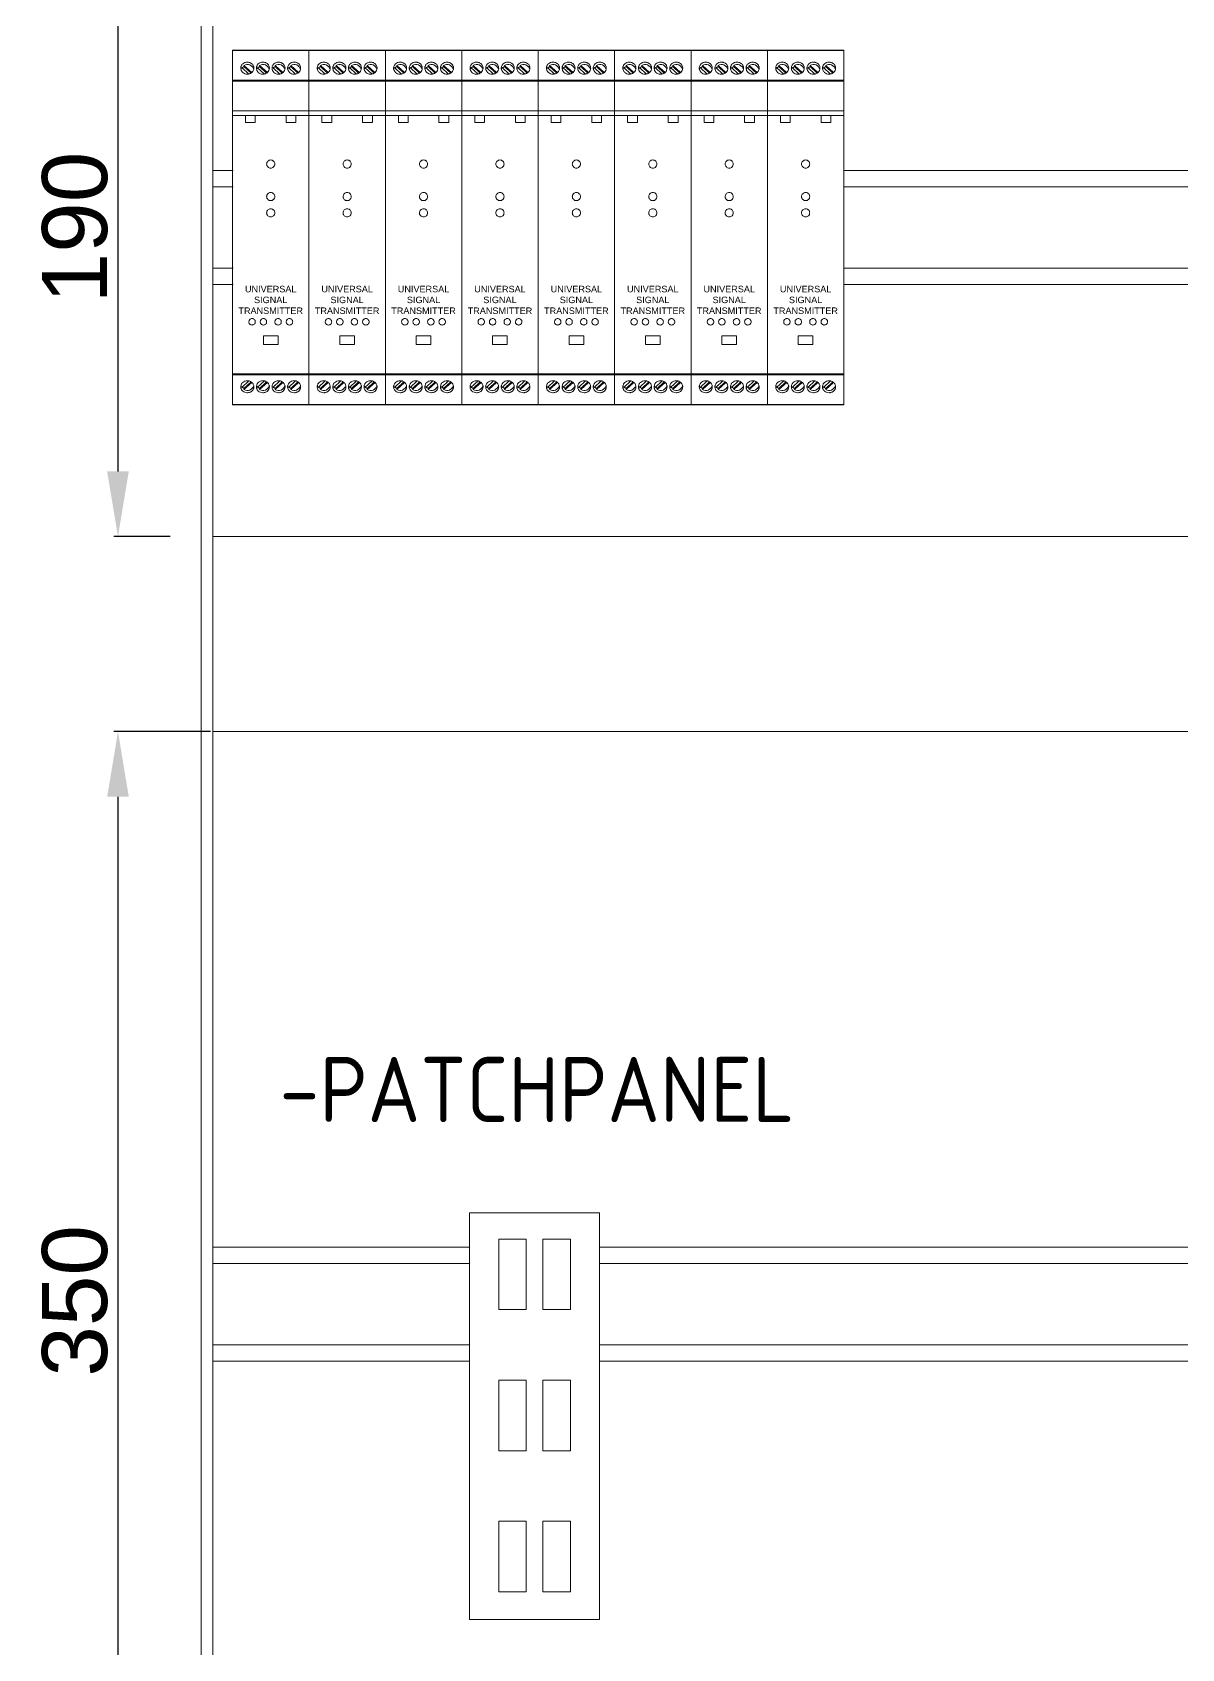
# Model space of a CAD drawing. Header units: millimetres. Extents: x 4134 to 7422, y 1400 to 3585.
# Drawn here: x 5031 to 5384.4, y 1803.8 to 2300.8 of the extents above; entities that cross this region are included whole.
import ezdxf
from ezdxf.enums import TextEntityAlignment as Align

# ---------------------------------------------------------------- set-up
doc = ezdxf.new("R2010")
doc.units = ezdxf.units.MM
doc.layers.add('000-PI-Oprema', color=30, linetype='Continuous', lineweight=5)
for name, color, linetype in [('000-PI-ORMAR', 2, 'Continuous'), ('000-PI_TEXT', 7, 'Continuous'), ('002-PI-Kabelska kanalica', 150, 'Continuous')]:
    doc.layers.add(name, color=color, linetype=linetype)
doc.styles.add('PI0', font='isocpeur.ttf', dxfattribs={"width": 0.9})
doc.styles.get("Standard").update_dxf_attribs({"font": 'arial.ttf'})
doc.dimstyles.new('ISO-25-lb', dxfattribs={"dimtxt": 8, "dimasz": 8, "dimexe": 1.25, "dimexo": 0.625, "dimtad": 1, "dimtxsty": 'Standard', "dimcen": 5, "dimadec": 0, "dimazin": 0, "dimtfac": 1, "dimtmove": 0, "dimatfit": 3, "dimfxl": 1, "dimarcsym": 0})

# ---------------------------------------------------------------- blocks, each defined once
blk = doc.blocks.new('2000x800_montazna ploca')
at = {"layer": '000-PI-ORMAR', "color": 0, "linetype": 'ByBlock', "lineweight": 0}
blk.add_line((-4333.67, 1646.19), (-4333.67, -243.81), dxfattribs=at)
blk = doc.blocks.new('*U534')
at = {"layer": '002-PI-Kabelska kanalica', "color": 0, "linetype": 'ByBlock', "lineweight": 0}
blk.add_line((80, -100), (80, 1670), dxfattribs=at)
blk = doc.blocks.new('*U527')
at = {"layer": '002-PI-Kabelska kanalica', "color": 0, "linetype": 'ByBlock', "lineweight": 0}
for p, q in [((-20, 592), (40, 592)), ((-20, -100), (-20, 592)), ((40, -100), (40, 592)), ((-20, -100), (40, -100))]:
    blk.add_line(p, q, dxfattribs=at)
blk = doc.blocks.new('*D666')
at = {"layer": '000-PI_TEXT', "color": 0, "linetype": 'ByBlock', "lineweight": -2, "ltscale": 0.25, "transparency": 16777216}
for p, q in [((5085.82, 2085.78), (5056.07, 2085.78)), ((5057.32, 2065.78), (5057.32, 1755.78)), ((5073.32, 1735.78), (5056.07, 1735.78))]:
    blk.add_line(p, q, dxfattribs=at)
at = {"layer": '000-PI_TEXT', "color": 0, "linetype": 'ByBlock', "ltscale": 0.25, "transparency": 16777216}
for points in [[(5053.99, 2065.78), (5060.65, 2065.78), (5057.32, 2085.78)], [(5053.99, 1755.78), (5060.65, 1755.78), (5057.32, 1735.78)]]:
    blk.add_solid(points, dxfattribs=at)
at = {"layer": 'Defpoints', "color": 0, "linetype": 'ByBlock', "ltscale": 0.25, "transparency": 16777216}
for p in [(5086.45, 2085.78), (5057.32, 1735.78), (5073.95, 1735.78)]:
    blk.add_point(p, dxfattribs=at)
at = {"layer": '000-PI_TEXT', "color": 0, "linetype": 'ByBlock', "lineweight": 0, "ltscale": 0.25, "transparency": 16777216, "insert": (5044.1, 1910.78), "char_height": 20, "attachment_point": 5, "rotation": 90}
blk.add_mtext('350', dxfattribs=at)
blk = doc.blocks.new('*D667')
at = {"layer": '000-PI_TEXT', "color": 0, "linetype": 'ByBlock', "lineweight": -2, "ltscale": 0.25, "transparency": 16777216}
for p, q in [((5085.82, 2335.78), (5056.07, 2335.78)), ((5057.32, 2315.78), (5057.32, 2165.78)), ((5073.32, 2145.78), (5056.07, 2145.78))]:
    blk.add_line(p, q, dxfattribs=at)
at = {"layer": '000-PI_TEXT', "color": 0, "linetype": 'ByBlock', "ltscale": 0.25, "transparency": 16777216}
for points in [[(5053.99, 2315.78), (5060.65, 2315.78), (5057.32, 2335.78)], [(5053.99, 2165.78), (5060.65, 2165.78), (5057.32, 2145.78)]]:
    blk.add_solid(points, dxfattribs=at)
at = {"layer": 'Defpoints', "color": 0, "linetype": 'ByBlock', "ltscale": 0.25, "transparency": 16777216}
for p in [(5086.45, 2335.78), (5057.32, 2145.78), (5073.95, 2145.78)]:
    blk.add_point(p, dxfattribs=at)
at = {"layer": '000-PI_TEXT', "color": 0, "linetype": 'ByBlock', "lineweight": 0, "ltscale": 0.25, "transparency": 16777216, "insert": (5044.11, 2240.78), "char_height": 20, "attachment_point": 5, "rotation": 90}
blk.add_mtext('190', dxfattribs=at)
blk = doc.blocks.new('patchpanel santa')
at = {"layer": '000-PI-Oprema', "color": 0, "linetype": 'ByBlock', "lineweight": 0}
for p, q in [((-50.49, -101), (-50.49, 24)), ((-50.49, 24), (-10.49, 24)), ((-50.49, 24), (-10.49, 24)), ((-50.49, -101), (-50.49, 24)), ((-10.49, 24), (-10.49, -101)), ((-10.49, 24), (-10.49, -101)), ((-32.03, -101), (-50.49, -101)), ((-10.49, -101), (-50.49, -101)), ((-10.49, -101), (-32.03, -101))]:
    blk.add_line(p, q, dxfattribs=at)
at = {"layer": '000-PI-Oprema', "color": 0, "linetype": 'ByBlock', "lineweight": 0, "ltscale": 0.25}
for p, q in [((-41.47, 15.92), (-33.06, 15.92)), ((-41.47, -5.77), (-41.47, 15.92)), ((-33.06, 15.92), (-33.06, -5.77)), ((-27.92, 15.92), (-19.5, 15.92)), ((-27.92, -5.77), (-27.92, 15.92)), ((-19.5, 15.92), (-19.5, -5.77)), ((-33.06, -5.77), (-41.47, -5.77)), ((-19.5, -5.77), (-27.92, -5.77)), ((-41.47, -27.46), (-33.06, -27.46)), ((-41.47, -49.15), (-41.47, -27.46)), ((-33.06, -27.46), (-33.06, -49.15)), ((-27.92, -27.46), (-19.5, -27.46)), ((-27.92, -49.15), (-27.92, -27.46)), ((-19.5, -27.46), (-19.5, -49.15)), ((-33.06, -49.15), (-41.47, -49.15)), ((-19.5, -49.15), (-27.92, -49.15)), ((-41.47, -92.53), (-41.47, -70.84)), ((-41.47, -70.84), (-33.06, -70.84)), ((-33.06, -70.84), (-33.06, -92.53)), ((-27.92, -92.53), (-27.92, -70.84)), ((-27.92, -70.84), (-19.5, -70.84)), ((-19.5, -70.84), (-19.5, -92.53)), ((-33.06, -92.53), (-41.47, -92.53)), ((-19.5, -92.53), (-27.92, -92.53))]:
    blk.add_line(p, q, dxfattribs=at)
blk = doc.blocks.new('PR 4104')
at = {"layer": '000-PI-Oprema', "color": 0, "linetype": 'ByBlock', "lineweight": 0}
for p, q in [((23.5, 0), (0, 0)), ((0, -0.1), (0, 0)), ((23.5, 0), (23.5, -0.1)), ((0, -9.2), (0, -0.1)), ((0, -0.1), (23.5, -0.1)), ((3.53, -5.03), (3.53, -4.65)), ((5.91, -6.85), (3.53, -4.65)), ((8.33, -5.03), (8.33, -4.65)), ((10.71, -6.85), (8.33, -4.65)), ((13.13, -5.03), (13.13, -4.65)), ((15.51, -6.85), (13.13, -4.65)), ((17.93, -5.03), (17.93, -4.65)), ((20.31, -6.85), (17.93, -4.65)), ((23.5, -0.1), (23.5, -9.2)), ((23.5, -9.2), (0, -9.2)), ((0, -9.5), (0, -9.2)), ((23.5, -9.5), (0, -9.5)), ((0, -9.5), (0, -18.61)), ((2.83, -5.31), (5, -7.32)), ((5.69, -7.03), (3.53, -5.03)), ((7.63, -5.31), (9.8, -7.32)), ((10.49, -7.03), (8.33, -5.03)), ((12.43, -5.31), (14.6, -7.32)), ((15.29, -7.03), (13.13, -5.03)), ((17.23, -5.31), (19.4, -7.32)), ((20.09, -7.03), (17.93, -5.03)), ((23.5, -9.5), (23.5, -9.2)), ((23.5, -9.5), (23.5, -18.61)), ((0, -18.61), (23.5, -18.61)), ((0, -20.07), (0, -18.61)), ((23.5, -18.61), (23.5, -20.07)), ((0, -20.07), (0, -99.5)), ((0, -20.07), (4, -20.07)), ((4, -20.07), (4, -22.27)), ((4, -20.07), (7, -20.07)), ((4, -22.27), (7, -22.27)), ((7, -22.27), (7, -20.07)), ((7, -20.07), (16.5, -20.07)), ((16.5, -20.07), (16.5, -22.27)), ((16.5, -20.07), (19.5, -20.07)), ((16.5, -22.27), (19.5, -22.27)), ((19.5, -22.27), (19.5, -20.07)), ((19.5, -20.07), (23.5, -20.07)), ((23.5, -20.07), (23.5, -99.5)), ((14, -87.8), (9.5, -87.8)), ((9.5, -87.8), (9.5, -90.5)), ((14, -90.5), (14, -87.8)), ((9.5, -90.5), (14, -90.5)), ((23.5, -99.5), (0, -99.5)), ((0, -99.5), (0, -99.8)), ((0, -99.8), (0, -108.9)), ((0, -99.8), (23.5, -99.8)), ((2.83, -103.69), (5, -101.68)), ((5.69, -101.98), (3.53, -103.97)), ((5.92, -102.14), (3.53, -104.35)), ((3.53, -103.97), (3.53, -104.35)), ((7.63, -103.69), (9.8, -101.68)), ((10.49, -101.98), (8.33, -103.97)), ((10.72, -102.14), (8.33, -104.35)), ((8.33, -103.97), (8.33, -104.35)), ((12.43, -103.69), (14.6, -101.68)), ((15.29, -101.98), (13.13, -103.97)), ((15.52, -102.14), (13.13, -104.35)), ((13.13, -103.97), (13.13, -104.35)), ((17.23, -103.69), (19.4, -101.68)), ((20.09, -101.98), (17.93, -103.97)), ((20.32, -102.14), (17.93, -104.35)), ((17.93, -103.97), (17.93, -104.35)), ((23.5, -99.5), (23.5, -99.8)), ((23.5, -108.9), (23.5, -99.8)), ((0, -108.9), (23.5, -108.9)), ((0, -108.9), (0, -109)), ((0, -109), (23.5, -109)), ((23.5, -109), (23.5, -108.9))]:
    blk.add_line(p, q, dxfattribs=at)
at = {"layer": '000-PI-Oprema', "color": 0, "linetype": 'ByBlock', "lineweight": 0, "flags": 128}
for points in [[(2.83, -5.31), (2.64, -5.71), (2.59, -5.86)], [(7.63, -5.31), (7.44, -5.71), (7.39, -5.86)], [(12.43, -5.31), (12.24, -5.71), (12.19, -5.86)], [(17.23, -5.31), (17.04, -5.71), (16.99, -5.86)], [(2.83, -103.69), (2.64, -103.29), (2.59, -103.14)], [(7.63, -103.69), (7.44, -103.29), (7.39, -103.14)], [(12.43, -103.69), (12.24, -103.29), (12.19, -103.14)], [(17.23, -103.69), (17.04, -103.29), (16.99, -103.14)]]:
    blk.add_lwpolyline(points, dxfattribs=at)
at = {"layer": '000-PI-Oprema', "color": 0, "linetype": 'ByBlock', "lineweight": 0}
for centre, radius, start, end in [((4.55, -6.4), 2.02, 13.4001, 120.2275), ((9.35, -6.4), 2.02, 13.4001, 120.2275), ((14.15, -6.4), 2.02, 13.4001, 120.2275), ((18.95, -6.4), 2.02, 13.4001, 120.2275), ((4.47, -6.75), 1.96, 118.5259, 138.894), ((9.27, -6.75), 1.96, 118.5259, 138.894), ((14.07, -6.75), 1.96, 118.5259, 138.894), ((18.87, -6.75), 1.96, 118.5259, 138.894), ((4.47, -102.25), 1.96, 221.106, 241.4741), ((4.55, -102.59), 2.03, 240.1007, 344.4996), ((9.27, -102.25), 1.96, 221.106, 241.4741), ((9.35, -102.59), 2.03, 240.1007, 344.4996), ((14.07, -102.25), 1.96, 221.106, 241.4741), ((14.15, -102.59), 2.03, 240.1007, 344.4996), ((18.87, -102.25), 1.96, 221.106, 241.4741), ((18.95, -102.59), 2.03, 240.1007, 344.4996)]:
    blk.add_arc(centre, radius, start, end, dxfattribs=at)
for points, knots in [([(4.55, -7.4), (4.68, -7.4), (4.81, -7.38), (5.07, -7.33), (5.2, -7.3), (5.44, -7.2), (5.55, -7.14), (5.77, -7), (5.87, -6.92), (6.15, -6.66), (6.3, -6.44), (6.5, -5.99), (6.55, -5.74), (6.55, -5.38), (6.54, -5.26), (6.49, -5.02), (6.45, -4.91), (6.35, -4.69), (6.29, -4.58), (6.14, -4.38), (6.06, -4.29), (5.87, -4.13), (5.77, -4.05), (5.55, -3.92), (5.44, -3.87), (5.2, -3.78), (5.07, -3.74), (4.81, -3.7), (4.68, -3.69), (4.29, -3.69), (4.03, -3.73), (3.54, -3.91), (3.32, -4.04), (3.04, -4.29), (2.96, -4.38), (2.82, -4.58), (2.75, -4.68), (2.65, -4.9), (2.61, -5.02), (2.56, -5.26), (2.55, -5.38), (2.55, -5.62), (2.56, -5.74), (2.61, -5.98), (2.65, -6.1), (2.75, -6.33), (2.81, -6.44), (2.96, -6.64), (3.04, -6.74), (3.32, -7.01), (3.54, -7.15), (4.02, -7.34), (4.29, -7.4), (4.55, -7.4)], [0, 0, 0, 0, 0.03125, 0.03125, 0.0625, 0.0625, 0.09375, 0.09375, 0.125, 0.125, 0.1875, 0.1875, 0.25, 0.25, 0.28125, 0.28125, 0.3125, 0.3125, 0.34375, 0.34375, 0.375, 0.375, 0.40625, 0.40625, 0.4375, 0.4375, 0.46875, 0.46875, 0.5, 0.5, 0.5625, 0.5625, 0.625, 0.625, 0.65625, 0.65625, 0.6875, 0.6875, 0.71875, 0.71875, 0.75, 0.75, 0.78125, 0.78125, 0.8125, 0.8125, 0.84375, 0.84375, 0.875, 0.875, 0.9375, 0.9375, 1, 1, 1, 1]), ([(9.35, -7.4), (9.48, -7.4), (9.61, -7.38), (9.87, -7.33), (10, -7.3), (10.24, -7.2), (10.35, -7.14), (10.57, -7), (10.67, -6.92), (10.95, -6.66), (11.1, -6.44), (11.3, -5.99), (11.35, -5.74), (11.35, -5.38), (11.34, -5.26), (11.29, -5.02), (11.25, -4.91), (11.15, -4.69), (11.09, -4.58), (10.94, -4.38), (10.86, -4.29), (10.67, -4.13), (10.57, -4.05), (10.35, -3.92), (10.24, -3.87), (10, -3.78), (9.87, -3.74), (9.61, -3.7), (9.48, -3.69), (9.09, -3.69), (8.83, -3.73), (8.34, -3.91), (8.12, -4.04), (7.84, -4.29), (7.76, -4.38), (7.62, -4.58), (7.55, -4.68), (7.45, -4.9), (7.41, -5.02), (7.36, -5.26), (7.35, -5.38), (7.35, -5.62), (7.36, -5.74), (7.41, -5.98), (7.45, -6.1), (7.55, -6.33), (7.61, -6.44), (7.76, -6.64), (7.84, -6.74), (8.12, -7.01), (8.34, -7.15), (8.82, -7.34), (9.09, -7.4), (9.35, -7.4)], [0, 0, 0, 0, 0.03125, 0.03125, 0.0625, 0.0625, 0.09375, 0.09375, 0.125, 0.125, 0.1875, 0.1875, 0.25, 0.25, 0.28125, 0.28125, 0.3125, 0.3125, 0.34375, 0.34375, 0.375, 0.375, 0.40625, 0.40625, 0.4375, 0.4375, 0.46875, 0.46875, 0.5, 0.5, 0.5625, 0.5625, 0.625, 0.625, 0.65625, 0.65625, 0.6875, 0.6875, 0.71875, 0.71875, 0.75, 0.75, 0.78125, 0.78125, 0.8125, 0.8125, 0.84375, 0.84375, 0.875, 0.875, 0.9375, 0.9375, 1, 1, 1, 1]), ([(14.15, -7.4), (14.28, -7.4), (14.41, -7.38), (14.67, -7.33), (14.8, -7.3), (15.04, -7.2), (15.15, -7.14), (15.37, -7), (15.47, -6.92), (15.75, -6.66), (15.9, -6.44), (16.1, -5.99), (16.15, -5.74), (16.15, -5.38), (16.14, -5.26), (16.09, -5.02), (16.05, -4.91), (15.95, -4.69), (15.89, -4.58), (15.74, -4.38), (15.66, -4.29), (15.47, -4.13), (15.37, -4.05), (15.15, -3.92), (15.04, -3.87), (14.8, -3.78), (14.67, -3.74), (14.41, -3.7), (14.28, -3.69), (13.89, -3.69), (13.63, -3.73), (13.14, -3.91), (12.92, -4.04), (12.64, -4.29), (12.56, -4.38), (12.42, -4.58), (12.35, -4.68), (12.25, -4.9), (12.21, -5.02), (12.16, -5.26), (12.15, -5.38), (12.15, -5.62), (12.16, -5.74), (12.21, -5.98), (12.25, -6.1), (12.35, -6.33), (12.41, -6.44), (12.56, -6.64), (12.64, -6.74), (12.92, -7.01), (13.14, -7.15), (13.62, -7.34), (13.89, -7.4), (14.15, -7.4)], [0, 0, 0, 0, 0.03125, 0.03125, 0.0625, 0.0625, 0.09375, 0.09375, 0.125, 0.125, 0.1875, 0.1875, 0.25, 0.25, 0.28125, 0.28125, 0.3125, 0.3125, 0.34375, 0.34375, 0.375, 0.375, 0.40625, 0.40625, 0.4375, 0.4375, 0.46875, 0.46875, 0.5, 0.5, 0.5625, 0.5625, 0.625, 0.625, 0.65625, 0.65625, 0.6875, 0.6875, 0.71875, 0.71875, 0.75, 0.75, 0.78125, 0.78125, 0.8125, 0.8125, 0.84375, 0.84375, 0.875, 0.875, 0.9375, 0.9375, 1, 1, 1, 1]), ([(18.95, -7.4), (19.08, -7.4), (19.21, -7.38), (19.47, -7.33), (19.6, -7.3), (19.84, -7.2), (19.95, -7.14), (20.17, -7), (20.27, -6.92), (20.55, -6.66), (20.7, -6.44), (20.9, -5.99), (20.95, -5.74), (20.95, -5.38), (20.94, -5.26), (20.89, -5.02), (20.85, -4.91), (20.75, -4.69), (20.69, -4.58), (20.54, -4.38), (20.46, -4.29), (20.27, -4.13), (20.17, -4.05), (19.95, -3.92), (19.84, -3.87), (19.6, -3.78), (19.47, -3.74), (19.21, -3.7), (19.08, -3.69), (18.69, -3.69), (18.43, -3.73), (17.94, -3.91), (17.72, -4.04), (17.44, -4.29), (17.36, -4.38), (17.22, -4.58), (17.15, -4.68), (17.05, -4.9), (17.01, -5.02), (16.96, -5.26), (16.95, -5.38), (16.95, -5.62), (16.96, -5.74), (17.01, -5.98), (17.05, -6.1), (17.15, -6.33), (17.21, -6.44), (17.36, -6.64), (17.44, -6.74), (17.72, -7.01), (17.94, -7.15), (18.42, -7.34), (18.69, -7.4), (18.95, -7.4)], [0, 0, 0, 0, 0.03125, 0.03125, 0.0625, 0.0625, 0.09375, 0.09375, 0.125, 0.125, 0.1875, 0.1875, 0.25, 0.25, 0.28125, 0.28125, 0.3125, 0.3125, 0.34375, 0.34375, 0.375, 0.375, 0.40625, 0.40625, 0.4375, 0.4375, 0.46875, 0.46875, 0.5, 0.5, 0.5625, 0.5625, 0.625, 0.625, 0.65625, 0.65625, 0.6875, 0.6875, 0.71875, 0.71875, 0.75, 0.75, 0.78125, 0.78125, 0.8125, 0.8125, 0.84375, 0.84375, 0.875, 0.875, 0.9375, 0.9375, 1, 1, 1, 1]), ([(13, -35), (13, -35.16), (12.97, -35.33), (12.87, -35.55), (12.84, -35.62), (12.75, -35.76), (12.69, -35.82), (12.52, -36), (12.38, -36.09), (12.08, -36.22), (11.91, -36.25), (11.59, -36.25), (11.42, -36.22), (11.12, -36.09), (10.98, -36), (10.75, -35.77), (10.66, -35.63), (10.53, -35.33), (10.5, -35.16), (10.5, -34.84), (10.53, -34.67), (10.66, -34.37), (10.75, -34.23), (10.98, -34), (11.12, -33.91), (11.42, -33.78), (11.58, -33.75), (11.91, -33.75), (12.08, -33.78), (12.31, -33.88), (12.38, -33.92), (12.51, -34.01), (12.58, -34.06), (12.75, -34.23), (12.84, -34.37), (12.97, -34.67), (13, -34.84), (13, -35)], [0, 0, 0, 0, 0.0625, 0.0625, 0.09375, 0.09375, 0.125, 0.125, 0.1875, 0.1875, 0.25, 0.25, 0.3125, 0.3125, 0.375, 0.375, 0.4375, 0.4375, 0.5, 0.5, 0.5625, 0.5625, 0.625, 0.625, 0.6875, 0.6875, 0.75, 0.75, 0.8125, 0.8125, 0.84375, 0.84375, 0.875, 0.875, 0.9375, 0.9375, 1, 1, 1, 1]), ([(13, -45), (13, -45.17), (12.97, -45.33), (12.87, -45.55), (12.84, -45.63), (12.74, -45.76), (12.69, -45.83), (12.52, -46), (12.38, -46.09), (12.08, -46.22), (11.91, -46.25), (11.59, -46.25), (11.42, -46.22), (11.12, -46.09), (10.98, -46), (10.75, -45.77), (10.66, -45.63), (10.56, -45.4), (10.54, -45.32), (10.51, -45.16), (10.5, -45.08), (10.5, -44.84), (10.53, -44.67), (10.66, -44.37), (10.75, -44.23), (10.98, -44), (11.12, -43.91), (11.42, -43.78), (11.58, -43.75), (11.91, -43.75), (12.08, -43.78), (12.3, -43.88), (12.38, -43.91), (12.51, -44.01), (12.58, -44.06), (12.75, -44.23), (12.84, -44.37), (12.97, -44.67), (13, -44.83), (13, -45)], [0, 0, 0, 0, 0.0625, 0.0625, 0.09375, 0.09375, 0.125, 0.125, 0.1875, 0.1875, 0.25, 0.25, 0.3125, 0.3125, 0.375, 0.375, 0.4375, 0.4375, 0.46875, 0.46875, 0.5, 0.5, 0.5625, 0.5625, 0.625, 0.625, 0.6875, 0.6875, 0.75, 0.75, 0.8125, 0.8125, 0.84375, 0.84375, 0.875, 0.875, 0.9375, 0.9375, 1, 1, 1, 1]), ([(13, -50), (13, -50.17), (12.97, -50.33), (12.87, -50.55), (12.84, -50.63), (12.74, -50.76), (12.69, -50.83), (12.52, -51), (12.38, -51.09), (12.08, -51.22), (11.91, -51.25), (11.59, -51.25), (11.42, -51.22), (11.12, -51.09), (10.98, -51), (10.75, -50.77), (10.66, -50.63), (10.56, -50.4), (10.54, -50.32), (10.51, -50.16), (10.5, -50.08), (10.5, -49.84), (10.53, -49.67), (10.66, -49.37), (10.75, -49.23), (10.98, -49), (11.12, -48.91), (11.42, -48.78), (11.58, -48.75), (11.91, -48.75), (12.08, -48.78), (12.3, -48.88), (12.38, -48.91), (12.51, -49.01), (12.58, -49.06), (12.75, -49.23), (12.84, -49.37), (12.97, -49.67), (13, -49.83), (13, -50)], [0, 0, 0, 0, 0.0625, 0.0625, 0.09375, 0.09375, 0.125, 0.125, 0.1875, 0.1875, 0.25, 0.25, 0.3125, 0.3125, 0.375, 0.375, 0.4375, 0.4375, 0.46875, 0.46875, 0.5, 0.5, 0.5625, 0.5625, 0.625, 0.625, 0.6875, 0.6875, 0.75, 0.75, 0.8125, 0.8125, 0.84375, 0.84375, 0.875, 0.875, 0.9375, 0.9375, 1, 1, 1, 1]), ([(5, -83.5), (5, -83.63), (5.03, -83.76), (5.12, -84), (5.2, -84.11), (5.38, -84.3), (5.49, -84.37), (5.74, -84.47), (5.87, -84.5), (6.13, -84.5), (6.26, -84.47), (6.51, -84.37), (6.62, -84.3), (6.8, -84.11), (6.87, -84), (6.97, -83.76), (7, -83.63), (7, -83.37), (6.97, -83.24), (6.88, -83), (6.8, -82.89), (6.62, -82.7), (6.51, -82.63), (6.27, -82.53), (6.13, -82.5), (5.87, -82.5), (5.74, -82.53), (5.49, -82.63), (5.38, -82.7), (5.11, -82.98), (5, -83.24), (5, -83.5)], [0, 0, 0, 0, 0.0625, 0.0625, 0.125, 0.125, 0.1875, 0.1875, 0.25, 0.25, 0.3125, 0.3125, 0.375, 0.375, 0.4375, 0.4375, 0.5, 0.5, 0.5625, 0.5625, 0.625, 0.625, 0.6875, 0.6875, 0.75, 0.75, 0.8125, 0.8125, 0.875, 0.875, 1, 1, 1, 1]), ([(8.5, -83.5), (8.5, -83.63), (8.53, -83.76), (8.62, -84), (8.7, -84.11), (8.88, -84.3), (8.99, -84.37), (9.24, -84.47), (9.37, -84.5), (9.63, -84.5), (9.76, -84.47), (10.01, -84.37), (10.12, -84.3), (10.3, -84.11), (10.37, -84), (10.47, -83.76), (10.5, -83.63), (10.5, -83.37), (10.47, -83.24), (10.38, -83), (10.3, -82.89), (10.12, -82.7), (10.01, -82.63), (9.77, -82.53), (9.63, -82.5), (9.37, -82.5), (9.24, -82.53), (8.99, -82.63), (8.88, -82.7), (8.61, -82.98), (8.5, -83.24), (8.5, -83.5)], [0, 0, 0, 0, 0.0625, 0.0625, 0.125, 0.125, 0.1875, 0.1875, 0.25, 0.25, 0.3125, 0.3125, 0.375, 0.375, 0.4375, 0.4375, 0.5, 0.5, 0.5625, 0.5625, 0.625, 0.625, 0.6875, 0.6875, 0.75, 0.75, 0.8125, 0.8125, 0.875, 0.875, 1, 1, 1, 1]), ([(13, -83.5), (13, -83.63), (13.03, -83.76), (13.12, -84), (13.2, -84.11), (13.38, -84.3), (13.49, -84.37), (13.74, -84.47), (13.87, -84.5), (14.13, -84.5), (14.26, -84.47), (14.51, -84.37), (14.62, -84.3), (14.8, -84.11), (14.87, -84), (14.97, -83.76), (15, -83.63), (15, -83.37), (14.97, -83.24), (14.88, -83), (14.8, -82.89), (14.62, -82.7), (14.51, -82.63), (14.27, -82.53), (14.13, -82.5), (13.87, -82.5), (13.74, -82.53), (13.49, -82.63), (13.38, -82.7), (13.11, -82.98), (13, -83.24), (13, -83.5)], [0, 0, 0, 0, 0.0625, 0.0625, 0.125, 0.125, 0.1875, 0.1875, 0.25, 0.25, 0.3125, 0.3125, 0.375, 0.375, 0.4375, 0.4375, 0.5, 0.5, 0.5625, 0.5625, 0.625, 0.625, 0.6875, 0.6875, 0.75, 0.75, 0.8125, 0.8125, 0.875, 0.875, 1, 1, 1, 1]), ([(16.5, -83.5), (16.5, -83.63), (16.53, -83.76), (16.62, -84), (16.7, -84.11), (16.88, -84.3), (16.99, -84.37), (17.24, -84.47), (17.37, -84.5), (17.63, -84.5), (17.76, -84.47), (18.01, -84.37), (18.12, -84.3), (18.3, -84.11), (18.37, -84), (18.47, -83.76), (18.5, -83.63), (18.5, -83.37), (18.47, -83.24), (18.38, -83), (18.3, -82.89), (18.12, -82.7), (18.01, -82.63), (17.77, -82.53), (17.63, -82.5), (17.37, -82.5), (17.24, -82.53), (16.99, -82.63), (16.88, -82.7), (16.61, -82.98), (16.5, -83.24), (16.5, -83.5)], [0, 0, 0, 0, 0.0625, 0.0625, 0.125, 0.125, 0.1875, 0.1875, 0.25, 0.25, 0.3125, 0.3125, 0.375, 0.375, 0.4375, 0.4375, 0.5, 0.5, 0.5625, 0.5625, 0.625, 0.625, 0.6875, 0.6875, 0.75, 0.75, 0.8125, 0.8125, 0.875, 0.875, 1, 1, 1, 1]), ([(4.55, -105.31), (4.68, -105.31), (4.81, -105.3), (5.07, -105.26), (5.2, -105.22), (5.44, -105.13), (5.55, -105.08), (5.77, -104.95), (5.87, -104.87), (6.15, -104.63), (6.3, -104.42), (6.5, -103.99), (6.55, -103.74), (6.55, -103.38), (6.54, -103.26), (6.49, -103.02), (6.45, -102.9), (6.35, -102.67), (6.29, -102.56), (6.14, -102.35), (6.06, -102.26), (5.87, -102.08), (5.77, -102), (5.55, -101.86), (5.44, -101.8), (5.2, -101.7), (5.07, -101.67), (4.81, -101.62), (4.68, -101.6), (4.29, -101.6), (4.03, -101.66), (3.54, -101.85), (3.32, -101.99), (3.04, -102.26), (2.96, -102.35), (2.82, -102.56), (2.75, -102.67), (2.65, -102.9), (2.61, -103.02), (2.56, -103.25), (2.55, -103.38), (2.55, -103.62), (2.56, -103.74), (2.61, -103.98), (2.65, -104.09), (2.75, -104.31), (2.81, -104.42), (2.96, -104.61), (3.04, -104.71), (3.32, -104.96), (3.54, -105.09), (4.02, -105.27), (4.29, -105.31), (4.55, -105.31)], [0, 0, 0, 0, 0.03125, 0.03125, 0.0625, 0.0625, 0.09375, 0.09375, 0.125, 0.125, 0.1875, 0.1875, 0.25, 0.25, 0.28125, 0.28125, 0.3125, 0.3125, 0.34375, 0.34375, 0.375, 0.375, 0.40625, 0.40625, 0.4375, 0.4375, 0.46875, 0.46875, 0.5, 0.5, 0.5625, 0.5625, 0.625, 0.625, 0.65625, 0.65625, 0.6875, 0.6875, 0.71875, 0.71875, 0.75, 0.75, 0.78125, 0.78125, 0.8125, 0.8125, 0.84375, 0.84375, 0.875, 0.875, 0.9375, 0.9375, 1, 1, 1, 1]), ([(9.35, -105.31), (9.48, -105.31), (9.61, -105.3), (9.87, -105.26), (10, -105.22), (10.24, -105.13), (10.35, -105.08), (10.57, -104.95), (10.67, -104.87), (10.95, -104.63), (11.1, -104.42), (11.3, -103.99), (11.35, -103.74), (11.35, -103.38), (11.34, -103.26), (11.29, -103.02), (11.25, -102.9), (11.15, -102.67), (11.09, -102.56), (10.94, -102.35), (10.86, -102.26), (10.67, -102.08), (10.57, -102), (10.35, -101.86), (10.24, -101.8), (10, -101.7), (9.87, -101.67), (9.61, -101.62), (9.48, -101.6), (9.09, -101.6), (8.83, -101.66), (8.34, -101.85), (8.12, -101.99), (7.84, -102.26), (7.76, -102.35), (7.62, -102.56), (7.55, -102.67), (7.45, -102.9), (7.41, -103.02), (7.36, -103.25), (7.35, -103.38), (7.35, -103.62), (7.36, -103.74), (7.41, -103.98), (7.45, -104.09), (7.55, -104.31), (7.61, -104.42), (7.76, -104.61), (7.84, -104.71), (8.12, -104.96), (8.34, -105.09), (8.82, -105.27), (9.09, -105.31), (9.35, -105.31)], [0, 0, 0, 0, 0.03125, 0.03125, 0.0625, 0.0625, 0.09375, 0.09375, 0.125, 0.125, 0.1875, 0.1875, 0.25, 0.25, 0.28125, 0.28125, 0.3125, 0.3125, 0.34375, 0.34375, 0.375, 0.375, 0.40625, 0.40625, 0.4375, 0.4375, 0.46875, 0.46875, 0.5, 0.5, 0.5625, 0.5625, 0.625, 0.625, 0.65625, 0.65625, 0.6875, 0.6875, 0.71875, 0.71875, 0.75, 0.75, 0.78125, 0.78125, 0.8125, 0.8125, 0.84375, 0.84375, 0.875, 0.875, 0.9375, 0.9375, 1, 1, 1, 1]), ([(14.15, -105.31), (14.28, -105.31), (14.41, -105.3), (14.67, -105.26), (14.8, -105.22), (15.04, -105.13), (15.15, -105.08), (15.37, -104.95), (15.47, -104.87), (15.75, -104.63), (15.9, -104.42), (16.1, -103.99), (16.15, -103.74), (16.15, -103.38), (16.14, -103.26), (16.09, -103.02), (16.05, -102.9), (15.95, -102.67), (15.89, -102.56), (15.74, -102.35), (15.66, -102.26), (15.47, -102.08), (15.37, -102), (15.15, -101.86), (15.04, -101.8), (14.8, -101.7), (14.67, -101.67), (14.41, -101.62), (14.28, -101.6), (13.89, -101.6), (13.63, -101.66), (13.14, -101.85), (12.92, -101.99), (12.64, -102.26), (12.56, -102.35), (12.42, -102.56), (12.35, -102.67), (12.25, -102.9), (12.21, -103.02), (12.16, -103.25), (12.15, -103.38), (12.15, -103.62), (12.16, -103.74), (12.21, -103.98), (12.25, -104.09), (12.35, -104.31), (12.41, -104.42), (12.56, -104.61), (12.64, -104.71), (12.92, -104.96), (13.14, -105.09), (13.62, -105.27), (13.89, -105.31), (14.15, -105.31)], [0, 0, 0, 0, 0.03125, 0.03125, 0.0625, 0.0625, 0.09375, 0.09375, 0.125, 0.125, 0.1875, 0.1875, 0.25, 0.25, 0.28125, 0.28125, 0.3125, 0.3125, 0.34375, 0.34375, 0.375, 0.375, 0.40625, 0.40625, 0.4375, 0.4375, 0.46875, 0.46875, 0.5, 0.5, 0.5625, 0.5625, 0.625, 0.625, 0.65625, 0.65625, 0.6875, 0.6875, 0.71875, 0.71875, 0.75, 0.75, 0.78125, 0.78125, 0.8125, 0.8125, 0.84375, 0.84375, 0.875, 0.875, 0.9375, 0.9375, 1, 1, 1, 1]), ([(18.95, -105.31), (19.08, -105.31), (19.21, -105.3), (19.47, -105.26), (19.6, -105.22), (19.84, -105.13), (19.95, -105.08), (20.17, -104.95), (20.27, -104.87), (20.55, -104.63), (20.7, -104.42), (20.9, -103.99), (20.95, -103.74), (20.95, -103.38), (20.94, -103.26), (20.89, -103.02), (20.85, -102.9), (20.75, -102.67), (20.69, -102.56), (20.54, -102.35), (20.46, -102.26), (20.27, -102.08), (20.17, -102), (19.95, -101.86), (19.84, -101.8), (19.6, -101.7), (19.47, -101.67), (19.21, -101.62), (19.08, -101.6), (18.69, -101.6), (18.43, -101.66), (17.94, -101.85), (17.72, -101.99), (17.44, -102.26), (17.36, -102.35), (17.22, -102.56), (17.15, -102.67), (17.05, -102.9), (17.01, -103.02), (16.96, -103.25), (16.95, -103.38), (16.95, -103.62), (16.96, -103.74), (17.01, -103.98), (17.05, -104.09), (17.15, -104.31), (17.21, -104.42), (17.36, -104.61), (17.44, -104.71), (17.72, -104.96), (17.94, -105.09), (18.42, -105.27), (18.69, -105.31), (18.95, -105.31)], [0, 0, 0, 0, 0.03125, 0.03125, 0.0625, 0.0625, 0.09375, 0.09375, 0.125, 0.125, 0.1875, 0.1875, 0.25, 0.25, 0.28125, 0.28125, 0.3125, 0.3125, 0.34375, 0.34375, 0.375, 0.375, 0.40625, 0.40625, 0.4375, 0.4375, 0.46875, 0.46875, 0.5, 0.5, 0.5625, 0.5625, 0.625, 0.625, 0.65625, 0.65625, 0.6875, 0.6875, 0.71875, 0.71875, 0.75, 0.75, 0.78125, 0.78125, 0.8125, 0.8125, 0.84375, 0.84375, 0.875, 0.875, 0.9375, 0.9375, 1, 1, 1, 1])]:
    blk.add_open_spline(points, degree=3, knots=knots, dxfattribs=at)
at = {"layer": '000-PI-Oprema', "color": 0, "linetype": 'ByBlock', "lineweight": 0, "ltscale": 0.25, "insert": (11.75, -81.12), "char_height": 2, "attachment_point": 8}
blk.add_mtext_dynamic_manual_height_columns('UNIVERSAL\\PSIGNAL\\PTRANSMITTER', width=11.75, gutter_width=0, heights=[9.11], dxfattribs=at)

msp = doc.modelspace()

# ---------------------------------------------------------------- linework, layer by layer
at = {"layer": '002-PI-Kabelska kanalica', "color": 0, "linetype": 'ByBlock', "lineweight": 0, "ltscale": 0.25}
for points in [[(5086.448, 2258.278), (5086.448, 2223.278), (5092.722, 2223.278)], [(5086.448, 2258.278), (5092.722, 2258.278)], [(5280.394, 2258.278), (5667.996, 2258.278)], [(5086.448, 2253.278), (5092.722, 2253.278)], [(5280.394, 2253.278), (5667.996, 2253.278)], [(5086.448, 2228.278), (5092.722, 2228.278)], [(5280.394, 2228.278), (5667.996, 2228.278)], [(5667.996, 2223.278), (5280.394, 2223.278)], [(5086.448, 1927.278), (5086.448, 1892.278), (5165.45, 1892.278)], [(5086.448, 1927.278), (5165.45, 1927.278)], [(5205.45, 1927.278), (5550.704, 1927.278)], [(5086.448, 1922.278), (5165.45, 1922.278)], [(5205.45, 1922.278), (5550.704, 1922.278)], [(5086.448, 1897.278), (5165.45, 1897.278)], [(5205.45, 1897.278), (5550.704, 1897.278)], [(5550.704, 1892.278), (5205.45, 1892.278)]]:
    msp.add_lwpolyline(points, dxfattribs=at)

# ---------------------------------------------------------------- block references
at = {"color": 0, "linetype": 'ByBlock', "lineweight": 0}
for name, p in [('PR 4104', (5092.545, 2295.278)), ('PR 4104', (5116.045, 2295.278)), ('PR 4104', (5139.545, 2295.278)), ('PR 4104', (5163.045, 2295.278)), ('PR 4104', (5186.545, 2295.278)), ('PR 4104', (5210.045, 2295.278)), ('PR 4104', (5233.545, 2295.278)), ('PR 4104', (5257.045, 2295.278)), ('patchpanel santa', (5215.936, 1913.844))]:
    msp.add_blockref(name, p, dxfattribs=at)
at = {"layer": '000-PI-ORMAR', "color": 0, "linetype": 'ByBlock', "lineweight": 0}
msp.add_blockref('2000x800_montazna ploca', (9416.617, 1759.591), dxfattribs=at)
at = {"layer": '002-PI-Kabelska kanalica', "color": 0, "linetype": 'ByBlock', "lineweight": 0, "xscale": -1, "rotation": 180}
msp.add_blockref('*U534', (5006.448, 3305.778), dxfattribs=at)
at = {"layer": '002-PI-Kabelska kanalica', "color": 0, "linetype": 'ByBlock', "lineweight": 0, "rotation": 270}
msp.add_blockref('*U527', (5186.448, 2125.778), dxfattribs=at)

# ---------------------------------------------------------------- texts
at = {"layer": '000-PI_TEXT', "color": 0, "linetype": 'ByBlock', "lineweight": 0, "style": 'PI0', "width": 0.9}
msp.add_text('-PATCHPANEL', height=20, dxfattribs=at).set_placement((5186.173, 1975.774), align=Align.MIDDLE)

# ---------------------------------------------------------------- dimensions: what is measured, and where the dimension line sits
at = {"layer": '000-PI_TEXT', "color": 0, "linetype": 'ByBlock', "lineweight": 0, "ltscale": 0.25}
for base, p1, p2, text, picture, middle in [((5057.32, 2145.778), (5086.448, 2335.778), (5073.948, 2145.778), '190', '*D667', (5057.32, 2240.778)), ((5057.32, 1735.778), (5086.448, 2085.778), (5073.948, 1735.778), '350', '*D666', (5057.32, 1910.778))]:
    dim = msp.add_linear_dim(base=base, p1=p1, p2=p2, angle=90, text=text, dimstyle='ISO-25-lb', override={"dimtxt": 20, "dimasz": 20, "dimgap": 3}, dxfattribs=at)
    dim.commit()
    dim.dimension.update_dxf_attribs({"geometry": picture, "text_midpoint": middle, "dimtype": 160})

doc.saveas('drawing.dxf')
